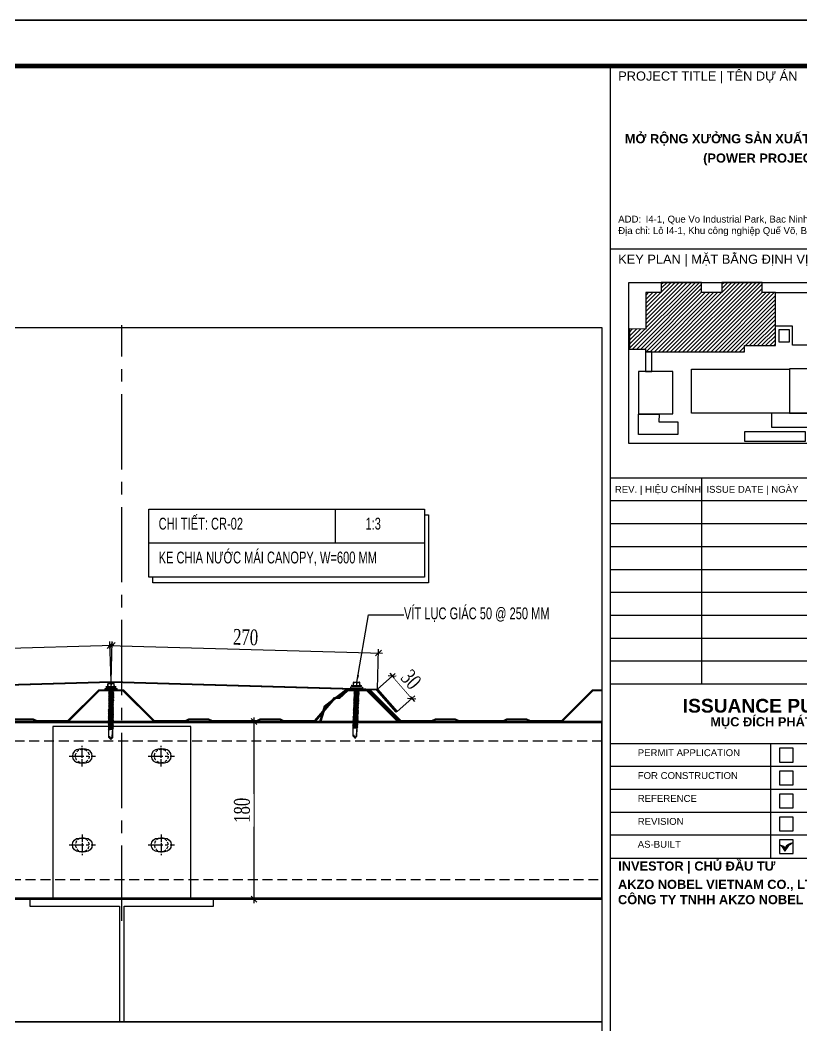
# Model space of a CAD drawing. Header units: inches. Extents: x 340055 to 349452, y -34649 to -30845.
# Drawn here: x 344619.4 to 344817.4, y -33074.5 to -32819.8 of the extents above; entities that cross this region are included whole.
import ezdxf

# ---------------------------------------------------------------- set-up
doc = ezdxf.new("R2010")
doc.units = ezdxf.units.IN
doc.header["$MEASUREMENT"] = 0
doc.linetypes.add('CENTER2', pattern=[28.574999999999996, 19.05, -3.174999999999999, 3.174999999999999, -3.174999999999999])
doc.linetypes.add('HIDDEN', pattern=[0.375, 0.25, -0.125])
for name, color, linetype in [('2', 2, 'Continuous'), ('250', 250, 'Continuous'), ('251', 251, 'Continuous'), ('3', 3, 'Continuous'), ('6', 6, 'Continuous'), ('Co ban', 2, 'Continuous'), ('DIM', 8, 'Continuous'), ('flashing', 6, 'Continuous'), ('NET IN', 3, 'Continuous'), ('STRUCTURE', 1, 'Continuous')]:
    doc.layers.add(name, color=color, linetype=linetype)
for name, color, linetype, lineweight in [('TL-TIILE BLOCK A2$0$TL-TITLE BLOCK - TEXT @ 1', 7, 'Continuous', 25), ('TL-TIILE BLOCK A2$0$TL-TITLE BLOCK 1', 7, 'Continuous', 50), ('TL-TIILE BLOCK A2$0$TL-TITLE BLOCK 2', 7, 'Continuous', 25), ('TL-TITLE BLOCK - TEXT', 7, 'Continuous', 25)]:
    doc.layers.add(name, color=color, linetype=linetype, lineweight=lineweight)
doc.styles.add('ST1', font='times.ttf', dxfattribs={"width": 0.7})
doc.styles.add('ST1H', font='vnshxh.shx', dxfattribs={"width": 0.7})
doc.styles.add('TL-TIILE BLOCK A2$0$MEP-TEXT T.BLOCK 1', font='arial.ttf', dxfattribs={"height": 1.5})
doc.styles.add('TL-TIILE BLOCK A2$0$MEP-TEXT T.BLOCK 2', font='arial.ttf')
doc.styles.add('TL-TIILE BLOCK A2$0$MEP-TEXT T.BLOCK 3', font='arial.ttf', dxfattribs={"height": 3})
doc.dimstyles.new('3', dxfattribs={"dimtxt": 3.5, "dimasz": 1.8, "dimexe": 1, "dimexo": 0, "dimgap": 1, "dimtad": 1, "dimdec": 0, "dimlfac": 3, "dimzin": 0, "dimdsep": 46, "dimtxsty": 'ST1H', "dimblk": 'OBLIQUE', "dimcen": 1, "dimdle": 1, "dimclrd": 8, "dimclre": 8, "dimclrt": 3, "dimadec": 0, "dimazin": 0, "dimtfac": 1, "dimtdec": 0, "dimtix": 1, "dimtofl": 0, "dimtmove": 1, "dimatfit": 3, "dimfxl": 0, "dimtolj": 1, "dimtzin": 0, "dimlwd": -1, "dimlwe": -1, "dimarcsym": 0})
doc.dimstyles.new('4', dxfattribs={"dimtxt": 4, "dimasz": 1.5, "dimexe": 1, "dimexo": 0, "dimgap": 1, "dimtad": 1, "dimdec": 0, "dimlfac": 4, "dimzin": 0, "dimdsep": 46, "dimtxsty": 'ST1', "dimblk": 'OBLIQUE', "dimcen": 1, "dimdle": 1, "dimclrd": 8, "dimclre": 8, "dimclrt": 3, "dimadec": 0, "dimazin": 0, "dimtfac": 1, "dimtdec": 0, "dimtix": 1, "dimtmove": 0, "dimatfit": 3, "dimfxl": 0, "dimtolj": 1, "dimtzin": 0, "dimlwd": -1, "dimlwe": -1, "dimarcsym": 0})

# ---------------------------------------------------------------- blocks, each defined once
blk = doc.blocks.new('A$C26A6701F')
at = {"layer": 'STRUCTURE', "color": 1, "linetype": 'Continuous'}
for p, q in [((1.177290687337518e-05, 17.21141309024097), (1.333345103601459, 17.54447710842942)), ((1.177319791167974e-05, 17.07807975659671), (1.177290687337518e-05, 17.21141309024097)), ((1.177290687337518e-05, 17.21141309024097), (4.000011763127986, 17.21141308989172)), ((4.000011763360817, 17.07807975624019), (1.177319791167974e-05, 17.07807975659671)), ((0.4000117725227028, 17.84013201894413), (3.600011764152441, 17.84013201871858)), ((0.4000117716495879, 17.57346535181568), (1.20001177029917, 17.57346535167017)), ((0.93334510398563, 17.84013201895141), (0.9333451049751602, 18.77346535393735)), ((0.9741404834785499, 17.84013201898779), (1.034763714356814, 18.61004063630389)), ((1.06667843752075, 18.9067986874943), (2.933345099037979, 18.90679868739971)), ((1.20001177029917, 17.57346535167017), (2.800011766084936, 17.57346535157558)), ((1.329580037854612, 17.54447710844397), (1.329580037388951, 17.57346535180113)), ((1.333345103601459, 17.54447710842942), (2.666678433655761, 17.54447710829845)), ((1.907738519541454, 18.61004063611472), (1.968361751234625, 17.84013201884227)), ((2.041109667858109, 17.84013201874041), (2.101732900191564, 18.61004063607106)), ((2.665229063364677, 17.54447710818204), (2.665229062899016, 17.5734653515392)), ((2.666678433655761, 17.54447710829845), (4.000011763127986, 17.21141308989172)), ((2.800011766084936, 17.57346535157558), (3.600011763221119, 17.57346535159741)), ((2.974707705376204, 18.61004063606379), (3.035330937069375, 17.84013201878406)), ((3.066678432689514, 17.84013201869675), (3.066678432165645, 18.77346535366814)), ((4.000011763127986, 17.21141308989172), (4.000011763360817, 17.07807975624019)), ((3.944849559571594, 16.7101386350987), (0.05517397564835846, 16.7101386350987)), ((1.117354085901752, 13.34890704772261), (2.891125036869198, 13.62597896147054)), ((1.123125465644989, 13.82370186746266), (2.896896416670643, 14.10077378121059)), ((1.385263831412885, 14.03073403669259), (1.123125465644989, 13.82370186746266)), ((1.123125465644989, 13.82370186746266), (1.382151911617257, 13.71602110383537)), ((1.123506597767118, 14.29773990847752), (2.897277548792772, 14.57481182223273)), ((1.385644962079823, 14.50477207788936), (1.123506597767118, 14.29773990847752)), ((1.123506597767118, 14.29773990847752), (1.382533042284194, 14.19005914486479)), ((1.129277979023755, 14.77253472821758), (2.903048928594217, 15.04960664197279)), ((1.391416343336459, 14.97956689762941), (1.129277979023755, 14.77253472821758)), ((1.129277979023755, 14.77253472821758), (1.388304423540831, 14.66485396459757)), ((1.129659109632485, 15.24657276942889), (2.903430060658138, 15.5236446831841)), ((1.391797473945189, 15.45360493884073), (1.129659109632485, 15.24657276942889)), ((1.129659109632485, 15.24657276942889), (1.388685554149561, 15.13889200581616)), ((1.135430490889121, 15.72136758916895), (2.909201440459583, 15.99843950292416)), ((1.397568855201825, 15.92839975858078), (1.135430490889121, 15.72136758916895)), ((1.135430490889121, 15.72136758916895), (1.394456935406197, 15.61368682554894)), ((1.135811621497851, 16.19540563038026), (2.909582572523504, 16.47247754413547)), ((1.397949985810556, 16.4024377997921), (1.135811621497851, 16.19540563038026)), ((1.135811621497851, 16.19540563038026), (1.394838066014927, 16.08772486676753)), ((1.192151619761717, 16.71013863509143), (1.141583002754487, 16.67020045012032)), ((1.141583002754487, 16.67020045012032), (1.397261001053266, 16.71013863509143)), ((1.141583002754487, 16.67020045012032), (1.400609447271563, 16.56251968650031)), ((2.69036458292976, 13.7399826141118), (1.379492450156249, 13.55593921712716)), ((1.380570499692112, 13.55609057268884), (1.382153810642194, 13.71621307088935)), ((1.38095163035905, 14.03012861389288), (1.382534941309132, 14.19025111190422)), ((1.382151911617257, 13.71602110383537), (2.721234739292413, 13.91009906627005)), ((1.382533042284194, 14.19005914486479), (2.721615869959351, 14.38413710747409)), ((2.696135964186396, 14.21477743366268), (1.385263831412885, 14.03073403669259)), ((2.696517094853334, 14.68881547487399), (1.385644962079823, 14.50477207788936)), ((1.386723011615686, 14.50492343363294), (1.388306322565768, 14.66504593164427)), ((1.387104142224416, 14.97896147484425), (1.388687453174498, 15.13908397285559)), ((1.388304423540831, 14.66485396459757), (2.727387251215987, 14.85893192721414)), ((1.388685554149561, 15.13889200581616), (2.727768381824717, 15.33296996842546)), ((2.702288476051763, 15.16361029461405), (1.391416343336459, 14.97956689762941)), ((2.7026696067187, 15.63764833582536), (1.391797473945189, 15.45360493884073)), ((1.392875523481052, 15.45375629458431), (1.394458834431134, 15.61387879259564)), ((1.393256654089782, 15.92779433579562), (1.394839965039864, 16.08791683380696)), ((1.394456935406197, 15.61368682554894), (2.733539763081353, 15.80776478816551)), ((1.394838066014927, 16.08772486676753), (2.733920893690083, 16.28180282937683)), ((2.708440987917129, 16.11244315556542), (1.397568855201825, 15.92839975858078)), ((2.708822118584067, 16.58648119677673), (1.397949985810556, 16.4024377997921)), ((1.399028035346419, 16.40258915553568), (1.4006113462965, 16.56271165354701)), ((1.400609447271563, 16.56251968650031), (2.419138271710835, 16.7101386350987)), ((2.69036458292976, 13.7399826141118), (2.692006072436925, 13.90598884561769)), ((2.69036458292976, 13.7399826141118), (2.891125036869198, 13.62597896147054)), ((2.696135964186396, 14.21477743366268), (2.69777745223837, 14.38078366518312)), ((2.696135964186396, 14.21477743366268), (2.896896416670643, 14.10077378102869)), ((2.696517094853334, 14.68881547487399), (2.698158584360499, 14.85482170637988)), ((2.696517094853334, 14.68881547487399), (2.897277548792772, 14.57481182223273)), ((2.702288476051763, 15.16361029461405), (2.703929964103736, 15.32961652613449)), ((2.702288476051763, 15.16361029461405), (2.903048928594217, 15.04960664197279)), ((2.7026696067187, 15.63764833582536), (2.704311096225865, 15.80365456733125)), ((2.7026696067187, 15.63764833582536), (2.903430060658138, 15.5236446831841)), ((2.708440987917129, 16.11244315556542), (2.710082475969102, 16.27844938708586)), ((2.708440987917129, 16.11244315556542), (2.909201440459583, 15.99843950292416)), ((2.708822118584067, 16.58648119677673), (2.710044858220499, 16.71013863509143)), ((2.708822118584067, 16.58648119677673), (2.909582572523504, 16.47247754413547)), ((2.715463358035777, 13.43530424652999), (2.891125036869198, 13.62597896147054)), ((2.721234739292413, 13.91009906627005), (2.896896416670643, 14.10077378121059)), ((2.721615869959351, 14.38413710747409), (2.897277548792772, 14.57481182223273)), ((2.727387251215987, 14.85893192721414), (2.903048928594217, 15.04960664197279)), ((2.727768381824717, 15.33296996842546), (2.903430060658138, 15.5236446831841)), ((2.733539763081353, 15.80776478816551), (2.909201440459583, 15.99843950292416)), ((2.733920893690083, 16.28180282937683), (2.909582572523504, 16.47247754413547)), ((1.085004130727611, 10.0275001929549), (2.858775081695057, 10.30457210670284)), ((1.347142494982108, 10.23453236235218), (1.085004130727611, 10.0275001929549)), ((1.090775510529056, 10.50229501269496), (2.864546461496502, 10.77936692644289)), ((1.352913876238745, 10.70932718191762), (1.090775510529056, 10.50229501269496)), ((1.090775510529056, 10.50229501269496), (1.349801956443116, 10.39461424906767)), ((1.091156642651185, 10.97633305370982), (2.864927593618631, 11.25340496746503)), ((1.35329500696389, 11.18336522312165), (1.091156642651185, 10.97633305370982)), ((1.091156642651185, 10.97633305370982), (1.350183087110054, 10.86865229008981)), ((1.096928023907822, 11.45112787344988), (2.870698973420076, 11.72819978720509)), ((1.359066388162319, 11.65816004286171), (1.096928023907822, 11.45112787344988)), ((1.096928023907822, 11.45112787344988), (1.35595446836669, 11.34344710982987)), ((1.102699403651059, 11.92592269318993), (2.876470354618505, 12.20299460694514)), ((1.364837769418955, 12.13295486241259), (1.102699403651059, 11.92592269318993)), ((1.102699403651059, 11.92592269318993), (1.361725849623326, 11.81824192956992)), ((1.108470784849487, 12.40071751292999), (2.882241735875141, 12.6777894265033)), ((1.370609150675591, 12.60774968215264), (1.108470784849487, 12.40071751292999)), ((1.108470784849487, 12.40071751292999), (1.367497230879962, 12.29303674930998)), ((1.114242166106123, 12.87551233249542), (2.888013117073569, 13.15258424624335)), ((1.376380530418828, 13.0825445018927), (1.114242166106123, 12.87551233249542)), ((1.114242166106123, 12.87551233249542), (1.373268612078391, 12.76783156905003)), ((1.379492450156249, 13.55593921712716), (1.117354085901752, 13.34890704772261)), ((1.117354085901752, 13.34890704772261), (1.376380530418828, 13.24122628409532)), ((2.65801462775562, 10.41857575933682), (1.347142494982108, 10.23453236235218)), ((1.348220544517972, 10.23468371792114), (1.349803855468053, 10.39480621611438)), ((1.348601675243117, 10.70872175911791), (1.350184986134991, 10.86884425713652)), ((1.349801956443116, 10.39461424906767), (2.688884784118272, 10.58869221149507)), ((1.350183087110054, 10.86865229008981), (2.68926591478521, 11.06273025270639)), ((2.663786009012256, 10.89337057889497), (1.352913876238745, 10.70932718191762)), ((2.664167139679193, 11.36740862010629), (1.35329500696389, 11.18336522312165)), ((1.354373056441545, 11.18351657885796), (1.355956367391627, 11.34363907686929)), ((1.35595446836669, 11.34344710982987), (2.695037296041846, 11.53752507244644)), ((2.66993852093583, 11.84220343984634), (1.359066388162319, 11.65816004286171)), ((1.360144437698182, 11.65831139859802), (1.361727748648264, 11.81843389660935)), ((1.361725849623326, 11.81824192956992), (2.700808677298483, 12.01231989199732)), ((2.675709902192466, 12.3169982595864), (1.364837769418955, 12.13295486241259)), ((1.365915818954818, 12.13310621815617), (1.367499129846692, 12.2932287163494)), ((1.367497230879962, 12.29303674930998), (2.706580058496911, 12.48711471173738)), ((2.681481281935703, 12.79179307913728), (1.370609150675591, 12.60774968215264)), ((1.371687200153247, 12.60790103789623), (1.373270509648137, 12.76802353608946)), ((1.373268612078391, 12.76783156905003), (2.712351439753547, 12.96190953147743)), ((1.376380530418828, 13.24122628409532), (2.715463358035777, 13.43530424652999)), ((2.687252663192339, 13.26658789887733), (1.376380530418828, 13.0825445018927)), ((1.376380530418828, 13.24122628409532), (1.376380530418828, 13.0825445018927)), ((2.65801462775562, 10.41857575933682), (2.659656117262784, 10.58458199084271)), ((2.65801462775562, 10.41857575933682), (2.858775081695057, 10.30457210670284)), ((2.663786009012256, 10.89337057889497), (2.665427497064229, 11.05937681040814)), ((2.663786009012256, 10.89337057889497), (2.864546461496502, 10.77936692625372)), ((2.664167139679193, 11.36740862010629), (2.665808629186358, 11.53341485161218)), ((2.664167139679193, 11.36740862010629), (2.864927593618631, 11.25340496746503)), ((2.66993852093583, 11.84220343984634), (2.671580008987803, 12.00820967135223)), ((2.66993852093583, 11.84220343984634), (2.870698973420076, 11.72819978720509)), ((2.675709902192466, 12.3169982595864), (2.677351390186232, 12.48300449109229)), ((2.675709902192466, 12.3169982595864), (2.876470354618505, 12.20299460694514)), ((2.681481281935703, 12.79179307913728), (2.683122771442868, 12.95779931064317)), ((2.681481281935703, 12.79179307913728), (2.882241735875141, 12.6777894265033)), ((2.683113402919844, 10.11389739175502), (2.858775081695057, 10.30457210670284)), ((2.687252663192339, 13.42526968107995), (2.687252663192339, 13.26658789887733)), ((2.687252663192339, 13.26658789887733), (2.888013117073569, 13.15258424624335)), ((2.688884784118272, 10.58869221149507), (2.864546461496502, 10.77936692644289)), ((2.68926591478521, 11.06273025270639), (2.864927593618631, 11.25340496746503)), ((2.695037296041846, 11.53752507244644), (2.870698973420076, 11.72819978720509)), ((2.700808677298483, 12.01231989199732), (2.876470354618505, 12.20299460694514)), ((2.706580058496911, 12.48711471173738), (2.882241735875141, 12.6777894265033)), ((2.712351439753547, 12.96190953147743), (2.888013117073569, 13.15258424624335)), ((1.052654175553471, 6.706093338187202), (2.826425126520917, 6.983165251927858)), ((1.314792539866176, 6.913125507584482), (1.052654175553471, 6.706093338187202)), ((1.058425555354916, 7.180888157927257), (2.832196506380569, 7.457960071667912)), ((1.320563921122812, 7.387920327149914), (1.058425555354916, 7.180888157927257)), ((1.058425555354916, 7.180888157927257), (1.317452001268975, 7.07320739429997)), ((1.058806687477045, 7.654926198942121), (2.832577638502698, 7.931998112697329)), ((1.320945051789749, 7.861958368346677), (1.058806687477045, 7.654926198942121)), ((1.058806687477045, 7.654926198942121), (1.317833131994121, 7.547245435322111)), ((1.064578068733681, 8.129721018682176), (2.838349018245935, 8.406792932437384)), ((1.326716432988178, 8.336753188086732), (1.064578068733681, 8.129721018682176)), ((1.064578068733681, 8.129721018682176), (1.323604513250757, 8.022040255062166)), ((1.070349448476918, 8.60451583842223), (2.844120399444364, 8.881587752177438)), ((1.332487814244814, 8.811548007644888), (1.070349448476918, 8.60451583842223)), ((1.070349448476918, 8.60451583842223), (1.329375894449186, 8.49683507480222)), ((1.076120829733554, 9.079310658162285), (2.849891780701, 9.356382571728318)), ((1.33825919550145, 9.286342827384942), (1.076120829733554, 9.079310658162285)), ((1.076120829733554, 9.079310658162285), (1.335147275705822, 8.971629894542275)), ((1.081892210990191, 9.554105477727717), (2.855663161957636, 9.831177391468373)), ((1.344030575244687, 9.761137647124997), (1.081892210990191, 9.554105477727717)), ((1.081892210990191, 9.554105477727717), (1.340918656962458, 9.44642471428233)), ((1.085004130727611, 10.0275001929549), (1.344030575244687, 9.919819429327617)), ((1.311680620070547, 6.598412574559916), (2.650763447745703, 6.792490536987316)), ((2.625664672581479, 7.097168904569116), (1.314792539866176, 6.913125507584482)), ((1.315870589402039, 6.913276863153442), (1.31745390035212, 7.073399361346674)), ((1.316251720068976, 7.387314904350205), (1.31783503096085, 7.547437402361538)), ((1.317452001268975, 7.07320739429997), (2.656534828944132, 7.267285356727371)), ((1.317833131994121, 7.547245435322111), (2.656915959669277, 7.741323397938686)), ((2.631436053838115, 7.571963724127272), (1.320563921122812, 7.387920327149914)), ((2.631817184563261, 8.046001765331312), (1.320945051789749, 7.861958368346677)), ((1.322023101267405, 7.86210972409026), (1.323606412217487, 8.022232222101593)), ((1.323604513250757, 8.022040255062166), (2.662687340925913, 8.21611821767874)), ((2.637588565761689, 8.520796585071366), (1.326716432988178, 8.336753188086732)), ((1.327794482524041, 8.336904543830315), (1.329377793474123, 8.497027041841648)), ((1.329375894449186, 8.49683507480222), (2.668458722124342, 8.69091303722962)), ((2.643359947018325, 8.995591404811421), (1.332487814244814, 8.811548007644888)), ((1.333565863780677, 8.81169936338847), (1.335149174672551, 8.971821861581702)), ((1.335147275705822, 8.971629894542275), (2.674230103380978, 9.165707856969675)), ((2.649131326761562, 9.470386224369577), (1.33825919550145, 9.286342827384942)), ((1.339337244979106, 9.286494183128525), (1.340920554532204, 9.446616681321757)), ((1.340918656962458, 9.44642471428233), (2.680001484637614, 9.64050267670973)), ((1.344030575244687, 9.919819429327617), (2.683113402919844, 10.11389739175502)), ((2.654902708018199, 9.945181044109631), (1.344030575244687, 9.761137647124997)), ((1.344030575244687, 9.919819429327617), (1.344030575244687, 9.761137647124997)), ((2.625664672581479, 7.097168904569116), (2.627306162146851, 7.263175136075006)), ((2.625664672581479, 7.097168904569116), (2.826425126520917, 6.983165251927858)), ((2.631436053838115, 7.571963724127272), (2.633077541890088, 7.737969955640438)), ((2.631436053838115, 7.571963724127272), (2.832196506380569, 7.457960071486013)), ((2.631817184563261, 8.046001765331312), (2.633458674012218, 8.212007996837201)), ((2.631817184563261, 8.046001765331312), (2.832577638502698, 7.931998112697329)), ((2.637588565761689, 8.520796585071366), (2.639230053813662, 8.686802816577256)), ((2.637588565761689, 8.520796585071366), (2.838349018245935, 8.406792932437384)), ((2.643359947018325, 8.995591404811421), (2.645001435070299, 9.16159763631731)), ((2.643359947018325, 8.995591404811421), (2.844120399444364, 8.881587752177438)), ((2.649131326761562, 9.470386224369577), (2.650772816326935, 9.636392455875466)), ((2.649131326761562, 9.470386224369577), (2.849891780701, 9.356382571728318)), ((2.650763447745703, 6.792490536987316), (2.826425126520917, 6.983165251927858)), ((2.654902708018199, 10.10386282631225), (2.654902708018199, 9.945181044109631)), ((2.654902708018199, 9.945181044109631), (2.855663161957636, 9.831177391468373)), ((2.656534828944132, 7.267285356727371), (2.832196506380569, 7.457960071667912)), ((2.656915959669277, 7.741323397938686), (2.832577638502698, 7.931998112697329)), ((2.662687340925913, 8.21611821767874), (2.838349018245935, 8.406792932437384)), ((2.668458722124342, 8.69091303722962), (2.844120399444364, 8.881587752177438)), ((2.674230103380978, 9.165707856969675), (2.849891780701, 9.356382571728318)), ((2.680001484637614, 9.64050267670973), (2.855663161957636, 9.831177391468373)), ((1.278719026013277, 3.591578350533382), (1.016580660361797, 3.384546181136102)), ((1.016580660361797, 3.384546181136102), (2.305944654974155, 3.585951300090528)), ((1.021273992024362, 3.859189645132574), (2.795044943050016, 4.136261558880506)), ((1.283412356337067, 4.06622181453713), (1.021273992024362, 3.859189645132574)), ((1.021273992024362, 3.859189645132574), (1.28030043799663, 3.751508881505288)), ((1.025967323745135, 4.33383310912177), (2.799738274712581, 4.610905022876977)), ((1.288105687999632, 4.540865278533602), (1.025967323745135, 4.33383310912177)), ((1.025967323745135, 4.33383310912177), (1.284993768262211, 4.22615234550176)), ((1.031738703488372, 4.808627928861824), (2.805509654514026, 5.085699842617032)), ((1.293877069256268, 5.015660098273656), (1.031738703488372, 4.808627928861824)), ((1.031738703488372, 4.808627928861824), (1.29076514946064, 4.700947165241814)), ((1.03534003184177, 5.281708878967038), (2.809110982809216, 5.55878079271497)), ((1.297478396096267, 5.488741048364318), (1.03534003184177, 5.281708878967038)), ((1.03534003184177, 5.281708878967038), (1.294366476358846, 5.174028115521651)), ((1.041111413098406, 5.756503698707093), (2.814882364065852, 6.033575612455024)), ((1.303249777352903, 5.963535868104373), (1.041111413098406, 5.756503698707093)), ((1.041111413098406, 5.756503698707093), (1.300137857557274, 5.648822935079806)), ((1.046882794296835, 6.231298518447147), (2.820653745322488, 6.508370432195079)), ((1.309021158609539, 6.438330687844427), (1.046882794296835, 6.231298518447147)), ((1.046882794296835, 6.231298518447147), (1.305909238813911, 6.123617754819861)), ((1.052654175553471, 6.706093338187202), (1.311680620070547, 6.598412574559916)), ((1.275607106275856, 3.276865417508816), (2.212127280654386, 3.412598565460939)), ((1.278719026013277, 3.591578350533382), (1.280302335566375, 3.751700848559267)), ((2.345359317609109, 3.741332165300264), (1.278719026013277, 3.591578350533382)), ((1.28030043799663, 3.751508881505288), (2.61793174414197, 3.945376469993789)), ((2.620983584842179, 4.254013702477096), (1.283412356337067, 4.06622181453713)), ((1.283412356337067, 4.06622181453713), (1.284995667228941, 4.226344312548463)), ((1.284993768262211, 4.22615234550176), (2.624076595937368, 4.420230308118335)), ((2.598977820773143, 4.724908675518236), (1.288105687999632, 4.540865278533602)), ((1.289183737535495, 4.541016634269909), (1.290767048485577, 4.701139132288517)), ((1.29076514946064, 4.700947165241814), (2.629847977135796, 4.895025127858389)), ((1.292785064433701, 5.014097584375122), (1.294368375383783, 5.17422008257563)), ((2.60474920202978, 5.199703495258291), (1.293877069256268, 5.015660098273656)), ((1.294366476358846, 5.174028115521651), (2.633449304034002, 5.368106077949051)), ((2.608350528927986, 5.672784445348952), (1.297478396096267, 5.488741048364318)), ((1.298556445690338, 5.488892404115177), (1.300139756640419, 5.64901490212651)), ((1.300137857557274, 5.648822935079806), (2.639220685232431, 5.842900897689105)), ((2.614121910126414, 6.147579265089007), (1.303249777352903, 5.963535868104373)), ((1.304327826888766, 5.963687223855231), (1.305911137897056, 6.123809721866564)), ((1.305909238813911, 6.123617754819861), (2.644992066489067, 6.31769571742916)), ((2.61989329138305, 6.622374084829062), (1.309021158609539, 6.438330687844427)), ((1.310099208145402, 6.438482043595286), (1.311682519095484, 6.598604541606619)), ((2.376938613539096, 0.9579032522742637), (2.558454519079532, 3.708122273339541)), ((2.516334495390765, 3.45668838218262), (2.614689933951013, 3.470943380118115)), ((2.616290254634805, 3.779370238473348), (2.521852507372387, 3.766111398443172)), ((2.544223656994291, 3.623171674589685), (2.790351611329243, 3.661618094884034)), ((2.598977820773143, 4.724908675518236), (2.600619310280308, 4.890914907024126)), ((2.598977820773143, 4.724908675518236), (2.799738274712581, 4.610905022876977)), ((2.602834053512197, 0.6052740930608707), (2.614673219621181, 3.469253027469676)), ((2.60474920202978, 5.199703495258291), (2.60637558659073, 5.364182189121493)), ((2.60474920202978, 5.199703495258291), (2.805509654514026, 5.085699842617032)), ((2.608350528927986, 5.672784445348952), (2.60999201843515, 5.838790676854842)), ((2.608350528927986, 5.672784445348952), (2.809110982809216, 5.55878079271497)), ((2.614121910126414, 6.147579265089007), (2.615763399633579, 6.313585496594897)), ((2.614121910126414, 6.147579265089007), (2.814882364065852, 6.033575612455024)), ((2.614689933951013, 3.470943380118115), (2.790351611329243, 3.661618094884034)), ((2.616290254634805, 3.779370238473348), (2.61793174414197, 3.945376469993789)), ((2.790351611329243, 3.661618094884034), (2.616290254634805, 3.779370238473348)), ((2.61793174414197, 3.945376469993789), (2.795044943050016, 4.136261558880506)), ((2.61989329138305, 6.622374084829062), (2.621534780890215, 6.788380316334951)), ((2.61989329138305, 6.622374084829062), (2.820653745322488, 6.508370432195079)), ((2.620983584842179, 4.254013702477096), (2.622566895850468, 4.414136200488429)), ((2.795044943050016, 4.136261558880506), (2.620983584842179, 4.254013702477096)), ((2.624076595937368, 4.420230308118335), (2.799738274712581, 4.610905022876977)), ((2.629847977135796, 4.895025127858389), (2.805509654514026, 5.085699842617032)), ((2.633449304034002, 5.368106077949051), (2.809110982809216, 5.55878079271497)), ((2.639220685232431, 5.842900897689105), (2.814882364065852, 6.033575612455024)), ((2.644992066489067, 6.31769571742916), (2.820653745322488, 6.508370432195079)), ((1.016580660361797, 3.384546181136102), (1.275607106275856, 3.276865417508816)), ((1.269609601353295, 0.6228769704757724), (1.279359447129536, 3.275559830406564)), ((1.269609601353295, 0.6228769704757724), (1.407698227965739, 0.8129227230820106)), ((1.269609601353295, 0.6228769704757724), (1.878732151701115, 0.01950134385697311)), ((1.666132095211651, 0.8076474408153445), (1.984810214547906, 0.01573257370910142)), ((1.959187032072805, 0.07940616420091828), (2.261929250147659, 0.6358214864012552)), ((1.984810214547906, 0.01573257370910142), (2.602834053512197, 0.6052740930608707))]:
    blk.add_line(p, q, dxfattribs=at)
for centre, major_axis, ratio, start_param, end_param in [((-1.107214715331793, 16.72397739163716), (-0.8219911760315198, 0.8219911760315198), 0.9999999993416657, 3.915085933117767, 4.236521615459941), ((0.4227943259174936, 17.70679868541629), (0.09564732794056688, 0.09564732794056686), 0.9999999992807417, 0.9546329364402683, 3.757756038115318), ((1.066678437811788, 18.77346535385004), (-0.0942809045118338, 0.09428090451183381), 0.9999999929604519, -0.785398164734435, 0.7853981662623859), ((1.47125111753121, 18.03998088680237), (0.5076856166970881, 0.507685616697088), 0.999999999877039, 0.1319326649786925, 1.438863661326517), ((2.538220301910769, 18.03998088656226), (0.507685616755449, 0.5076856167554489), 0.9999999997113911, 0.1319326651878812, 1.438863661385084), ((2.933345099329017, 18.77346535374818), (-0.09428090431775937, 0.09428090431775939), 0.9999999951128835, 3.926990818775963, 5.497787143521367), ((3.552104110305663, 17.70679868504521), (-0.1001821370887679, 0.100182137088768), 0.999999998567053, 2.701136803581206, 5.152844832889347), ((5.104037225828506, 16.72445729169704), (-1.14962317334147, 0.1723529553665668), 0.9074596494887616, -0.177273005199085, 0.1772729643213415), ((1.815688840171788, 3.739211521067773), (0.3632075616260741, 0.3632075616260741), 0.9999999902153996, 4.808661015374689, 5.40747759367408), ((2.44442078017164, 3.676691528911761), (0.0836408554681621, 0.08364085546816209), 0.999999996823491, 5.766735908407976, 8.502032397456187), ((1.53507969644852, 0.7203664203261724), (0.1113389145700241, 0.1113389145700241), 0.9999999987641137, 6.085328716431428, 8.011018884988886), ((1.934281224035658, 0.08826606376533164), (0.06250714410697238, 0.06250714410697236), 0.999999994260559, 3.247503643549319, 4.535451318277192), ((1.789751960604917, 0.9860018785984721), (0.4156787834325529, 0.4156787834325529), 0.9999999982278175, 4.859665007452652, 5.449970647292889)]:
    blk.add_ellipse(centre, major_axis=major_axis, ratio=ratio, start_param=start_param, end_param=end_param, dxfattribs=at)
blk = doc.blocks.new('_Oblique')
at = {"color": 0, "linetype": 'ByBlock', "lineweight": -2}
blk.add_line((-0.5, -0.5), (0.5, 0.5), dxfattribs=at)
blk = doc.blocks.new('*D584')
at = {"color": 8, "linetype": 'Continuous', "transparency": 16777216}
for p, q in [((344643.171159359, -32978.13098231566), (344573.7075447494, -32980.08819114635)), ((344574.9650178985, -32989.21212703094), (344574.6789831897, -32979.06042300297)), ((344642.4294259243, -32987.31124790324), (344642.1433912156, -32977.15954387528))]:
    blk.add_line(p, q, dxfattribs=at)
at = {"layer": 'Defpoints', "color": 0, "transparency": 16777216}
for p in [(344574.7071480413, -32980.06002629485), (344642.4294259243, -32987.31124790324), (344574.9650178985, -32989.21212703094)]:
    blk.add_point(p, dxfattribs=at)
at = {"color": 8, "transparency": 16777216, "xscale": 1.5, "yscale": 1.5, "zscale": 1.5}
for p, rotation in [((344574.7071480413, -32980.06002629485), 181.6139405482526), ((344642.1715560671, -32978.15914716716), 1.613940548252577)]:
    blk.add_blockref('_Oblique', p, dxfattribs=dict(at, rotation=rotation))
at = {"color": 3, "transparency": 16777216, "insert": (344608.3537203463, -32976.07041796253), "char_height": 4, "attachment_point": 5, "rotation": 1.6139405482525744, "style": 'ST1', "bg_fill": 3, "box_fill_scale": 1.25, "bg_fill_color": 256, "bg_fill_true_color": 13158600, "bg_fill_transparency": 0}
blk.add_mtext('\\A1;270', dxfattribs=at)
blk = doc.blocks.new('OVAl18-26')
at = {"layer": '250', "linetype": 'HIDDEN', "ltscale": 3}
blk.add_circle((0, 0), 1.783741935483871, dxfattribs=at)
at = {"layer": 'Co ban', "color": 71}
for p, q in [((0.8162580645293929, 1.783741935480066), (-0.8162580644711852, 1.783741935483704)), ((-0.8162580644711852, -1.783741935487342), (0.8162580645293929, -1.783741935480066))]:
    blk.add_line(p, q, dxfattribs=at)
for centre, start, end in [((-0.8162580644711852, 0), 90, 270), ((0.8162580645293929, 0), 270, 90)]:
    blk.add_arc(centre, 1.783741935483871, start, end, dxfattribs=at)
at = {"layer": 'DIM', "color": 5, "linetype": 'CENTER2', "ltscale": 0.1}
blk.add_line((0, -2.739415557662142), (0, 2.739415557662142), dxfattribs=at)
blk.add_line((0, -2.739415557662142), (0, 2.739415557662142), dxfattribs=at)
at = {"layer": 'DIM', "color": 5, "linetype": 'CENTER2', "ltscale": 0.2}
blk.add_line((-3.411489480000455, 0), (3.411489480000455, 0), dxfattribs=at)
blk = doc.blocks.new('*D585')
at = {"color": 8, "linetype": 'Continuous', "transparency": 16777216}
for p, q in [((344709.8938339501, -32989.21212703091), (344714.3932748486, -32985.27705367978)), ((344712.9822165348, -32985.1826373926), (344719.2456600911, -32992.34438295293)), ((344714.8406354798, -32994.86839799036), (344719.3400763782, -32990.93332463922))]:
    blk.add_line(p, q, dxfattribs=at)
at = {"layer": 'Defpoints', "color": 0, "transparency": 16777216}
for p in [(344709.8938339501, -32989.21212703091), (344714.8406354798, -32994.86839799036)]:
    blk.add_point(p, dxfattribs=at)
at = {"color": 8, "transparency": 16777216, "xscale": 1.5, "yscale": 1.5, "zscale": 1.5}
for p, rotation in [((344713.6405375481, -32985.93537469304), 131.1719490839702), ((344718.5873390778, -32991.59164565249), 311.1719490839702)]:
    blk.add_blockref('_Oblique', p, dxfattribs=dict(at, rotation=rotation))
at = {"color": 3, "transparency": 16777216, "insert": (344718.3982002434, -32986.76576457443), "char_height": 4, "attachment_point": 5, "rotation": 311.1719490839702, "style": 'ST1', "bg_fill": 3, "box_fill_scale": 1.25, "bg_fill_color": 256, "bg_fill_true_color": 13158600, "bg_fill_transparency": 0}
blk.add_mtext('\\A1;30', dxfattribs=at)
at = {"layer": 'Defpoints', "color": 0, "transparency": 16777216}
blk.add_point((344718.5873390778, -32991.59164565249), dxfattribs=at)
blk = doc.blocks.new('*D586')
at = {"color": 8, "linetype": 'Continuous', "transparency": 16777216}
for p, q in [((344641.6876924897, -32978.1309823156), (344711.1513070993, -32980.0881911463)), ((344642.4294259244, -32987.31124790324), (344642.715460633, -32977.15954387523)), ((344709.8938339502, -32989.21212703093), (344710.1798686589, -32979.06042300291))]:
    blk.add_line(p, q, dxfattribs=at)
at = {"layer": 'Defpoints', "color": 0, "transparency": 16777216}
for p in [(344710.1517038074, -32980.0600262948), (344642.4294259244, -32987.31124790324), (344709.8938339502, -32989.21212703093)]:
    blk.add_point(p, dxfattribs=at)
at = {"color": 8, "transparency": 16777216, "xscale": 1.5, "yscale": 1.5, "zscale": 1.5}
for p, rotation in [((344642.6872957816, -32978.15914716711), 178.3860594517474), ((344710.1517038074, -32980.0600262948), 358.3860594517474)]:
    blk.add_blockref('_Oblique', p, dxfattribs=dict(at, rotation=rotation))
at = {"color": 3, "transparency": 16777216, "insert": (344676.5051315023, -32976.07041796249), "char_height": 4, "attachment_point": 5, "rotation": 358.38605945174737, "style": 'ST1', "bg_fill": 3, "box_fill_scale": 1.25, "bg_fill_color": 256, "bg_fill_true_color": 13158600, "bg_fill_transparency": 0}
blk.add_mtext('\\A1;270', dxfattribs=at)
blk = doc.blocks.new('*D598')
at = {"color": 8, "linetype": 'Continuous', "transparency": 16777216}
for p, q in [((344665.509595371, -32997.38654454771), (344679.6259328693, -32997.38654454771)), ((344678.6259328693, -32996.38654454771), (344678.6259328693, -33043.3865445469)), ((344665.509595371, -33042.3865445469), (344679.6259328693, -33042.3865445469))]:
    blk.add_line(p, q, dxfattribs=at)
at = {"layer": 'Defpoints', "color": 0, "transparency": 16777216}
for p in [(344665.509595371, -32997.38654454771), (344665.509595371, -33042.3865445469), (344678.6259328693, -33042.3865445469)]:
    blk.add_point(p, dxfattribs=at)
at = {"color": 8, "transparency": 16777216, "xscale": 1.5, "yscale": 1.5, "zscale": 1.5}
for p, rotation in [((344678.6259328693, -32997.38654454771), 90), ((344678.6259328693, -33042.3865445469), 270)]:
    blk.add_blockref('_Oblique', p, dxfattribs=dict(at, rotation=rotation))
at = {"color": 3, "transparency": 16777216, "insert": (344675.5913258036, -33019.8865445474), "char_height": 4, "attachment_point": 5, "rotation": 90, "style": 'ST1', "bg_fill": 3, "box_fill_scale": 1.25, "bg_fill_color": 256, "bg_fill_true_color": 13158600, "bg_fill_transparency": 0}
blk.add_mtext('\\A1;180', dxfattribs=at)
blk = doc.blocks.new('kt kien truc 1')
at = {"layer": 'TL-TIILE BLOCK A2$0$TL-TITLE BLOCK 2'}
h = blk.add_hatch(color=256, dxfattribs=at)
edge = h.paths.add_edge_path(flags=0)
edge.add_arc((549.2139918450921, 238.0123342127508), 2.366782411324562, 97.45215675905098, 148.1980778255848, ccw=False)
edge.add_arc((550.6404515332106, 237.0086335589203), 3.77234239109412, 117.3554627199894, 155.6927561452269)
edge.add_arc((545.3434936211415, 238.0292343677957), 1.933709643236496, 15.97547494096757, 63.33892493670959)
edge.add_arc((546.0383090538016, 238.1769748931256), 1.589796122815128, 42.920130800001516, 83.757719073408, ccw=False)
at = {"layer": 'TL-TITLE BLOCK - TEXT', "ltscale": 5}
h = blk.add_hatch(dxfattribs=at)
h.set_pattern_fill('ANSI31', color=252, scale=5)
h.set_pattern_definition([(45, (0.6056589822655951, 1.008431430836026), (-0.4419417382415922, 0.4419417382415922), [])])
h.paths.add_polyline_path([(545.1177861023643, 360.5188746352139), (542.2223066576844, 360.5188746352139), (542.2223066576844, 362.7441854701592), (533.3820605613091, 362.7441854701592), (533.3820605613091, 360.489272985706), (528.9963997413324, 360.489272985706), (528.9963997413324, 362.7441854701592), (520.1529842012496, 362.7441854701592), (520.1529842012496, 360.489272985706), (516.807868826867, 360.489272985706), (516.807868826867, 352.5540765176358), (513.2383765987797, 352.5560307979113), (513.2383765987797, 348.1560257390624), (516.7033966225081, 348.1560257390624), (516.7033984195259, 347.5972761715466), (538.3249932594535, 347.5972761715466), (538.3249932594535, 348.9171593409388), (545.1177861023643, 348.9171593409388)])
at = {"layer": 'Defpoints', "color": 8}
blk.add_lwpolyline([(0, 0), (594, 0), (594, 420), (0, 420)], close=True, dxfattribs=at)
at = {"layer": 'TL-TIILE BLOCK A2$0$TL-TITLE BLOCK 1', "const_width": 1}
blk.add_lwpolyline([(20, 10), (579, 10), (584, 15), (584, 405), (579, 410), (20, 410), (15, 405), (15, 15)], close=True, dxfattribs=at)
at = {"layer": 'TL-TIILE BLOCK A2$0$TL-TITLE BLOCK 2'}
for p, q in [((509, 410), (509, 10)), ((584, 370), (509, 370)), ((584, 320), (509, 320)), ((584, 320), (509, 320)), ((529, 320), (529, 275)), ((584, 315), (509, 315)), ((584, 310), (509, 310)), ((584, 305), (509, 305)), ((584, 300), (509, 300)), ((584, 295), (509, 295)), ((584, 290), (509, 290)), ((584, 285), (509, 285)), ((584, 280), (509, 280)), ((584, 275), (509, 275)), ((584, 262), (509, 262)), ((544, 262), (544, 237)), ((584, 257), (509, 257)), ((584, 252), (509, 252)), ((584, 247), (509, 247)), ((584, 242), (509, 242)), ((509, 237), (584, 237))]:
    blk.add_line(p, q, dxfattribs=at)
for points in [[(549, 261), (546, 261), (546, 258), (549, 258)], [(549, 256), (546, 256), (546, 253), (549, 253)], [(549, 251), (546, 251), (546, 248), (549, 248)], [(549, 246), (546, 246), (546, 243), (549, 243)], [(549, 241), (546, 241), (546, 238), (549, 238)]]:
    blk.add_lwpolyline(points, close=True, dxfattribs=at)
for centre, radius, start, end in [((546.0383090538016, 238.1769748931256), 1.589796122815128, 42.92013079818864, 83.7577190750383), ((545.3434936211415, 238.0292343677957), 1.933709643236496, 15.975474942857, 63.33892493793503), ((550.6404515332106, 237.0086335589203), 3.77234239109412, 117.3554627231242, 155.6927561454837), ((549.2139918450921, 238.0123342127508), 2.366782411324562, 97.45215675719368, 148.1980778286963)]:
    blk.add_arc(centre, radius, start, end, dxfattribs=at)
at = {"layer": 'TL-TITLE BLOCK - TEXT'}
for points in [[(513.0843749086725, 362.7441854701592), (578.8247749086495, 362.7441854701592), (578.8247749086495, 327.5695950043512), (513.0843749086725, 327.5695950043512)], [(545.9193340437341, 352.4767265426361), (548.1417643045697, 352.4767265426361), (548.1417643045697, 349.709275947921), (545.9193340437341, 349.709275947921)], [(518.1422005906679, 347.597173416777), (516.7033938057248, 347.597173416777), (516.7033938057248, 343.2695654701594), (518.1422005906679, 343.2695654701594)], [(522.740003228113, 343.2695654701594), (515.200189953488, 343.2695654701594), (515.200189953488, 334.0295654701595), (522.740003228113, 334.0295654701595)], [(526.7742643045694, 343.7691515726769), (548.2183425899239, 343.7691515726769), (548.2183425899239, 334.1771854262329), (526.7742643045694, 334.1771854262329)], [(548.2175679407246, 334.1771854262329), (562.0211425900561, 334.1771854262329), (562.0211425900561, 343.8571738350647), (548.2175679407246, 343.8571738350647)], [(544.2583425900357, 331.0971854701579), (559.3833309549555, 331.0971854701579), (559.3833309549555, 334.1771854701587), (544.2583425900357, 334.1771854701587)], [(538.3955244535391, 330.1801447864741), (551.595524453538, 330.1801447864741), (551.595524453538, 327.9801447864742), (538.3955244535391, 327.9801447864742)]]:
    blk.add_lwpolyline(points, close=True, dxfattribs=at)
for points in [[(545.1177861023643, 360.5188746352139), (542.2223066576844, 360.5188746352139), (542.2223066576844, 362.7441854701592), (533.3820605613091, 362.7441854701592), (533.3820605613091, 360.489272985706), (528.9963997413324, 360.489272985706), (528.9963997413324, 362.7441854701592), (520.1529842012496, 362.7441854701592), (520.1529842012496, 360.489272985706), (516.807868826867, 360.489272985706), (516.807868826867, 352.5540765176358), (513.2383765987797, 352.5560307979113), (513.2383765987797, 348.1560257390624), (516.7033966225081, 348.1560257390624), (516.7033984195259, 347.5972761715466), (538.3249932594535, 347.5972761715466), (538.3249932594535, 348.9171593409388), (545.1177861023643, 348.9171593409388), (545.1177861023643, 360.5188746352139)], [(545.1177861023643, 360.5188746352139), (559.3417941812022, 360.5188746352139), (559.3417941812022, 349.0275254910659), (548.8609472751341, 349.0275254910659), (548.8609472751341, 353.1412935113785), (545.1177861023643, 353.1412935113785), (545.1177861023643, 360.5188746352139)], [(515.1896699635508, 333.9601523785545), (519.6860387102242, 333.9601523785545), (519.6792643045683, 332.2911254701596), (523.7696699635508, 332.2924454701592), (523.7696699635508, 329.4927254701556), (515.1896699635508, 329.4927254701556), (515.1896699635508, 333.9601523785545), (515.1896699635508, 333.9601523785545)]]:
    blk.add_lwpolyline(points, dxfattribs=at)
at = {"layer": 'TL-TIILE BLOCK A2$0$TL-TITLE BLOCK - TEXT @ 1', "attachment_point": 1}
for s, width, heights, insert, char_height, style in [('PROJECT TITLE | TÊN DỰ ÁN', 66.54820784047115, [0], (510.7830321226938, 408.7947269506867), 2, 'TL-TIILE BLOCK A2$0$MEP-TEXT T.BLOCK 2'), ('\\pi0.50923;{\\fArial|b1|i0|c0|p34;MỞ RỘNG XƯỞNG SẢN XUẤT SƠN CÔNG NGHIỆP}', 68.8383701581688, [0], (511.7206365273505, 395.1045713495096), 2, 'TL-TIILE BLOCK A2$0$MEP-TEXT T.BLOCK 3'), ('\\pi0.50924;{\\fArial|b1|i0|c0|p34;(POWER PROJECT)}', 32.16893061262726, [0], (528.8229266895269, 390.8801033829131), 2, 'TL-TIILE BLOCK A2$0$MEP-TEXT T.BLOCK 3'), ('ADD:^II4-1, Que Vo Industrial Park, Bac Ninh Province, Viet Nam ', 66.54820784047115, [0], (510.7830321226938, 377.2947269506867), 1.5, 'TL-TIILE BLOCK A2$0$MEP-TEXT T.BLOCK 1'), ('Địa chỉ: Lô I4-1, Khu công nghiệp Quế Võ, Bắc Ninh, Việt Nam', 66.54820784047115, [0], (510.7830321226938, 374.7947269506867), 1.5, 'TL-TIILE BLOCK A2$0$MEP-TEXT T.BLOCK 1'), ('KEY PLAN | MẶT BẰNG ĐỊNH VỊ', 66.54820784047115, [0], (510.7830321226938, 368.7947269506867), 2, 'TL-TIILE BLOCK A2$0$MEP-TEXT T.BLOCK 2'), ('REV. | HIỆU CHỈNH', 37.61800927431796, [0], (510.0384513858444, 318.2947269506867), 1.5, 'TL-TIILE BLOCK A2$0$MEP-TEXT T.BLOCK 1'), ('ISSUE DATE | NGÀY', 37.61800927431796, [0], (530.0384513858444, 318.2947269506867), 1.5, 'TL-TIILE BLOCK A2$0$MEP-TEXT T.BLOCK 1'), ('\\pi11.8638;{\\fArial|b1|i0|c0|p34;ISSUANCE PURPOSE}', 66.54820784047115, [0], (513.0139460923456, 271.7947269506867), 3, 'TL-TIILE BLOCK A2$0$MEP-TEXT T.BLOCK 3'), ('\\pi17.8812;{\\fArial|b1|i0|c0|p34;MỤC ĐÍCH PHÁT HÀNH}', 66.54820784047115, [0], (513.0139460923456, 267.7947269506867), 2, 'TL-TIILE BLOCK A2$0$MEP-TEXT T.BLOCK 2'), ('PERMIT APPLICATION ', 44.99455841291456, [0], (515.0384513858444, 260.7947269506867), 1.5, 'TL-TIILE BLOCK A2$0$MEP-TEXT T.BLOCK 1'), ('FOR CONSTRUCTION', 44.99455841291456, [0], (515.0384513858444, 255.7947269506867), 1.5, 'TL-TIILE BLOCK A2$0$MEP-TEXT T.BLOCK 1'), ('REFERENCE ', 44.99455841291456, [0], (515.0384513858444, 250.7947269506867), 1.5, 'TL-TIILE BLOCK A2$0$MEP-TEXT T.BLOCK 1'), ('REVISION', 44.99455841291456, [1.552182810368349], (515.0384513858444, 245.7947269506867), 1.5, 'TL-TIILE BLOCK A2$0$MEP-TEXT T.BLOCK 1'), ('AS-BUILT ', 44.99455841291456, [0], (515.0384513858444, 240.7947269506867), 1.5, 'TL-TIILE BLOCK A2$0$MEP-TEXT T.BLOCK 1'), ('{\\fArial|b1|i0|c0|p34;INVESTOR | CHỦ ĐẦU TƯ}', 66.54820784047115, [0], (510.7830321226938, 236.2947269506867), 2, 'TL-TIILE BLOCK A2$0$MEP-TEXT T.BLOCK 2'), ('\\pi5.64586;{\\fArial|b1|i0|c0|p34;AKZO NOBEL VIETNAM CO., LTD\\PCÔNG TY TNHH AKZO NOBEL VIỆT NAM}', 66.54820784047115, [0], (505.0884846016852, 232.2947269506867), 2, 'TL-TIILE BLOCK A2$0$MEP-TEXT T.BLOCK 2')]:
    blk.add_mtext_dynamic_manual_height_columns(s, width=width, gutter_width=15, heights=heights, dxfattribs=dict(at, insert=insert, char_height=char_height, style=style))

msp = doc.modelspace()

# ---------------------------------------------------------------- linework, layer by layer
at = {"color": 8, "linetype": 'CENTER2'}
msp.add_line((344645.1562346186, -33047.87554505096), (344645.1562346186, -32897.0155763196), dxfattribs=at)
at = {"color": 9}
msp.add_line((344699.1968335967, -32943.61342346085), (344699.1968335967, -32952.23801523045), dxfattribs=at)
at = {"color": 8}
for points in [[(344482.0590312619, -32897.64265165906), (344766.727995933, -32897.64265165906), (344766.727995933, -33073.43257971751), (344482.0590312619, -33073.43257971751)], [(344482.0590312619, -32897.64265165906), (344766.727995933, -32897.64265165906), (344766.727995933, -33073.43257971751), (344482.0590312619, -33073.43257971751)], [(344197.3900665909, -33073.43257971751), (344766.7279959329, -33073.43257971751), (344766.7279959329, -33249.22250777596), (344197.3900665909, -33249.22250777596)]]:
    msp.add_lwpolyline(points, close=True, dxfattribs=at)
at = {"color": 3, "ltscale": 15}
for points in [[(344617.7163411879, -32996.68725209452), (344622.7084795532, -32996.68725209452), (344623.6144532819, -32997.13654454758), (344631.5155916071, -32997.13654454758), (344639.3044259247, -32989.39873008216), (344645.5544259238, -32989.39873008216), (344653.3432602414, -32997.13654454758), (344661.2443985666, -32997.13654454758), (344662.1503722926, -32996.68725209452), (344667.1425106578, -32996.68725209452), (344668.0484843866, -32997.13654454758), (344679.3239637713, -32997.13654454758), (344680.2299374972, -32996.68725209452), (344685.2220758625, -32996.68725209452), (344686.1280495885, -32997.13654454758), (344694.0291879165, -32997.13654454758), (344698.9724762791, -32991.36468444644), (344700.2205108718, -32991.36468444644), (344702.3293385587, -32989.39873008216), (344707.3214769239, -32989.39873008216), (344715.032784335, -32997.12266476658), (344718.0006770749, -32997.12266476658), (344718.0006770749, -32997.3865445477), (344714.9491586934, -32997.3865445477), (344707.2229725604, -32989.6487300821), (344702.4277956902, -32989.6487300821), (344700.3189680061, -32991.61468444638), (344699.0875208477, -32991.61468444638), (344694.1442324796, -32997.38654454752), (344686.0694636392, -32997.38654454752), (344685.1634899105, -32996.93725209446), (344680.2885234465, -32996.93725209446), (344679.3825497205, -32997.38654454752), (344667.9898984345, -32997.38654454752), (344667.0839247086, -32996.93725209446), (344662.2089582446, -32996.93725209446), (344661.3029845186, -32997.38654454752), (344653.2401877406, -32997.38654454752), (344645.451353423, -32989.6487300821), (344639.4074984255, -32989.6487300821), (344631.6186641079, -32997.38654454752), (344623.5558673299, -32997.38654454752), (344622.6498936039, -32996.93725209446), (344617.7749271399, -32996.93725209446)], [(344766.727995933, -32989.6487300821), (344764.4331967921, -32989.6487300821), (344756.6443624745, -32997.38654454752), (344748.5174933697, -32997.38654454752), (344747.6115196437, -32996.93725209446), (344742.7365531769, -32996.93725209446), (344741.830579451, -32997.38654454752), (344730.4379281678, -32997.38654454752), (344729.5319544419, -32996.93725209446), (344724.6569879779, -32996.93725209446), (344723.7510142491, -32997.38654454752), (344715.6876659307, -32997.38654454752), (344707.9573132663, -32989.6487300821), (344701.8953284637, -32989.6487300821), (344696.7606943079, -32993.56108394965), (344695.5805207869, -32997.43415739963), (344695.3305207878, -32997.43415739963), (344696.5106943088, -32993.43727023406), (344701.8109373084, -32989.39873008216), (344708.0609373075, -32989.39873008216), (344715.7912899746, -32997.13654454758), (344723.6924282999, -32997.13654454758), (344724.5984020258, -32996.68725209452), (344729.5905403911, -32996.68725209452), (344730.4965141143, -32997.13654454758), (344741.7719935045, -32997.13654454758), (344742.6779672305, -32996.68725209452), (344747.670105593, -32996.68725209452), (344748.5760793189, -32997.13654454758), (344756.5412899737, -32997.13654454758), (344764.3301242913, -32989.39873008216), (344766.727995933, -32989.39873008216)]]:
    msp.add_lwpolyline(points, dxfattribs=at)
at = {"color": 94}
msp.add_lwpolyline([(344482.0590312619, -33042.38654454688), (344766.727995933, -33042.38654454688), (344766.727995933, -32997.3865445477), (344482.0590312619, -32997.3865445477)], close=True, dxfattribs=at)
for points in [[(344766.727995933, -32997.7615445477), (344482.0590312619, -32997.7615445477)], [(344482.0590312619, -33042.01154454688), (344766.727995933, -33042.01154454688)]]:
    msp.add_lwpolyline(points, dxfattribs=at)
at = {"color": 94, "linetype": 'HIDDEN', "ltscale": 10}
for points in [[(344766.727995933, -33002.3865445477), (344482.0590312619, -33002.3865445477)], [(344482.0590312619, -33037.38654454688), (344766.727995933, -33037.38654454688)]]:
    msp.add_lwpolyline(points, dxfattribs=at)
at = {"layer": '2'}
msp.add_lwpolyline([(344645.7562346187, -33073.43257971751), (344645.7562346187, -33044.18654454687), (344668.4062346187, -33044.18654454687), (344668.4062346187, -33042.38654454688), (344621.9062346187, -33042.38654454688), (344621.9062346187, -33044.18654454687), (344644.5562346187, -33044.18654454687), (344644.5562346187, -33073.43257971751)], dxfattribs=at)
at = {"layer": '6', "color": 9}
msp.add_lwpolyline([(344627.6562346186, -33042.38654454688), (344662.6562346187, -33042.38654454688), (344662.6562346187, -32998.63654454684), (344627.6562346186, -32998.63654454684)], close=True, dxfattribs=at)

# ---------------------------------------------------------------- block references
at = {"color": 9, "linetype": 'Continuous', "extrusion": (-1.947799441023074e-22, -5.249385084224971e-09, 1), "xscale": 0.749999999998181, "yscale": 0.749999999998181, "zscale": 0.749999999998181}
msp.add_blockref('A$C26A6701F', (344640.9294170986, -33001.93133405849, 0.0001931384896020634), dxfattribs=at)
at = {"color": 9, "linetype": 'Continuous', "extrusion": (-1.510167687046504e-10, -5.247212373847911e-09, 1), "xscale": 0.7499999999983701, "yscale": 0.7499999999983701, "zscale": 0.7499999999983701, "rotation": 358.3514607311296}
msp.add_blockref('A$C26A6701F', (344702.7376473911, -33001.54628224279, 0.0001410445286005743), dxfattribs=at)
at = {"layer": '251', "color": 9, "xscale": 0.9722222222189885, "yscale": 0.9722222222189885, "zscale": 0.9722222222189885}
for p in [(344635.1562346186, -33006.13654454684), (344655.1562346187, -33006.13654454684)]:
    msp.add_blockref('OVAl18-26', p, dxfattribs=at)
at = {"layer": '251', "color": 9, "xscale": -0.9722222222189885, "yscale": 0.9722222221862467, "zscale": 0.9722222221898846, "rotation": 180}
for p in [(344635.1562346186, -33028.63654454684), (344655.1562346187, -33028.63654454684)]:
    msp.add_blockref('OVAl18-26', p, dxfattribs=at)

# ---------------------------------------------------------------- next in the draw order: texts
at = {"layer": '3', "char_height": 3, "attachment_point": 4, "style": 'ST1H', "bg_fill": 2}
for s, insert in [('\\A1;CHI TIÕT: CR-02', (344654.4786173824, -32947.32784252703)), ('\\A1;VÝT LôC GI¸C 50 @ 250 MM', (344716.6062492495, -32970.35494319654, 8.64833588520275e-09))]:
    msp.add_mtext(s, dxfattribs=dict(at, insert=insert))

# ---------------------------------------------------------------- next in the draw order: dimensions: what is measured, and where the dimension line sits
at = {"color": 8}
dim = msp.add_aligned_dim(p1=(344642.4294259243, -32987.31124790324), p2=(344574.9650178985, -32989.21212703093), distance=-9.155732889647986, dimstyle='4', dxfattribs=at)
dim.commit()
dim.dimension.update_dxf_attribs({"geometry": '*D584', "text_midpoint": (344608.3537203463, -32976.07041796253)})
dim = msp.add_linear_dim(base=(344678.6259328693, -33042.3865445469), p1=(344665.5095953709, -32997.3865445477), p2=(344665.5095953709, -33042.38654454688), angle=90, dimstyle='4', dxfattribs=at)
dim.commit()
dim.dimension.update_dxf_attribs({"geometry": '*D598', "text_midpoint": (344675.5913258036, -33019.8865445474)})

# ---------------------------------------------------------------- next in the draw order: linework, layer by layer
at = {"color": 9}
for points in [[(344652.0090758597, -32943.61342346085), (344721.8319436902, -32943.61342346085), (344721.8319436902, -32960.86260700005), (344652.0090758597, -32960.86260700005)], [(344652.0090758597, -32943.61342346085), (344721.8319436902, -32943.61342346085), (344721.8319436902, -32952.23801523045), (344652.0090758597, -32952.23801523045)]]:
    msp.add_lwpolyline(points, close=True, dxfattribs=at)
msp.add_lwpolyline([(344721.8319436902, -32945.03401090234), (344722.8545714991, -32945.03401090234), (344722.8545714991, -32962.28319444154), (344653.0317036686, -32962.28319444154), (344653.0317036686, -32960.86260700005)], dxfattribs=at)
at = {"layer": 'flashing'}
msp.add_lwpolyline([(344642.4294259243, -32987.51007971729), (344575.1534833825, -32989.44452737285), (344570.2194092675, -32995.02323193761), (344570.0182163689, -32994.86839799034), (344574.9650178985, -32989.21212703093), (344642.4294259243, -32987.31124790324), (344709.8938339501, -32989.21212703093), (344714.8406354798, -32994.86839799034), (344714.6394425812, -32995.02323193761), (344709.7053684662, -32989.44452737285)], close=True, dxfattribs=at)

# ---------------------------------------------------------------- next in the draw order: texts
at = {"layer": '3', "char_height": 3, "attachment_point": 4, "style": 'ST1H', "bg_fill": 2}
for s, insert in [('\\A1;1:3', (344706.8560414995, -32947.32784252703)), ('\\A1;ke chia n\xadíc m¸i CANOPY, W=600 MM', (344654.4786173824, -32956.15753458638))]:
    msp.add_mtext(s, dxfattribs=dict(at, insert=insert))

# ---------------------------------------------------------------- next in the draw order: dimensions: what is measured, and where the dimension line sits
at = {"color": 8}
dim = msp.add_aligned_dim(p1=(344709.8938339501, -32989.21212703093), p2=(344714.8406354798, -32994.86839799034), distance=4.977438471239783, dimstyle='4', dxfattribs=at)
dim.commit()
dim.dimension.update_dxf_attribs({"geometry": '*D585', "text_midpoint": (344718.3982002434, -32986.76576457443)})

# ---------------------------------------------------------------- next in the draw order: dimensions: what is measured, and where the dimension line sits
dim = msp.add_aligned_dim(p1=(344642.4294259243, -32987.31124790324), p2=(344709.8938339502, -32989.21212703093), distance=9.155732889698898, dimstyle='4', dxfattribs=at)
dim.commit()
dim.dimension.update_dxf_attribs({"geometry": '*D586', "text_midpoint": (344676.5051315023, -32976.07041796249)})

# ---------------------------------------------------------------- next in the draw order: linework, layer by layer
at = {"layer": 'NET IN'}
msp.add_lwpolyline([(344178.5704962628, -32819.81651229742), (344867.3503630426, -32819.81651229742), (344867.3503630426, -33306.41706614559), (344178.5704962628, -33306.41706614559)], close=True, dxfattribs=at)

# ---------------------------------------------------------------- next in the draw order: block references
at = {"layer": '3', "xscale": 1.159562065285868, "yscale": 1.159562065285868, "zscale": 1.159562065285868}
msp.add_blockref('kt kien truc 1', (344178.5704962628, -33306.83257971748), dxfattribs=at)

# ---------------------------------------------------------------- next in the draw order: leaders
at = {"color": 9}
msp.add_leader([(344704.6735843475, -32987.43727620843, 1.729667177034692e-08), (344707.5851277781, -32970.35494319654, 1.729667177034692e-08), (344716.6062492495, -32970.35494319654, 1.729667177034692e-08)], dimstyle='3', override={"dimgap": 1, "dimtad": 0}, dxfattribs=at)

doc.saveas('drawing.dxf')
